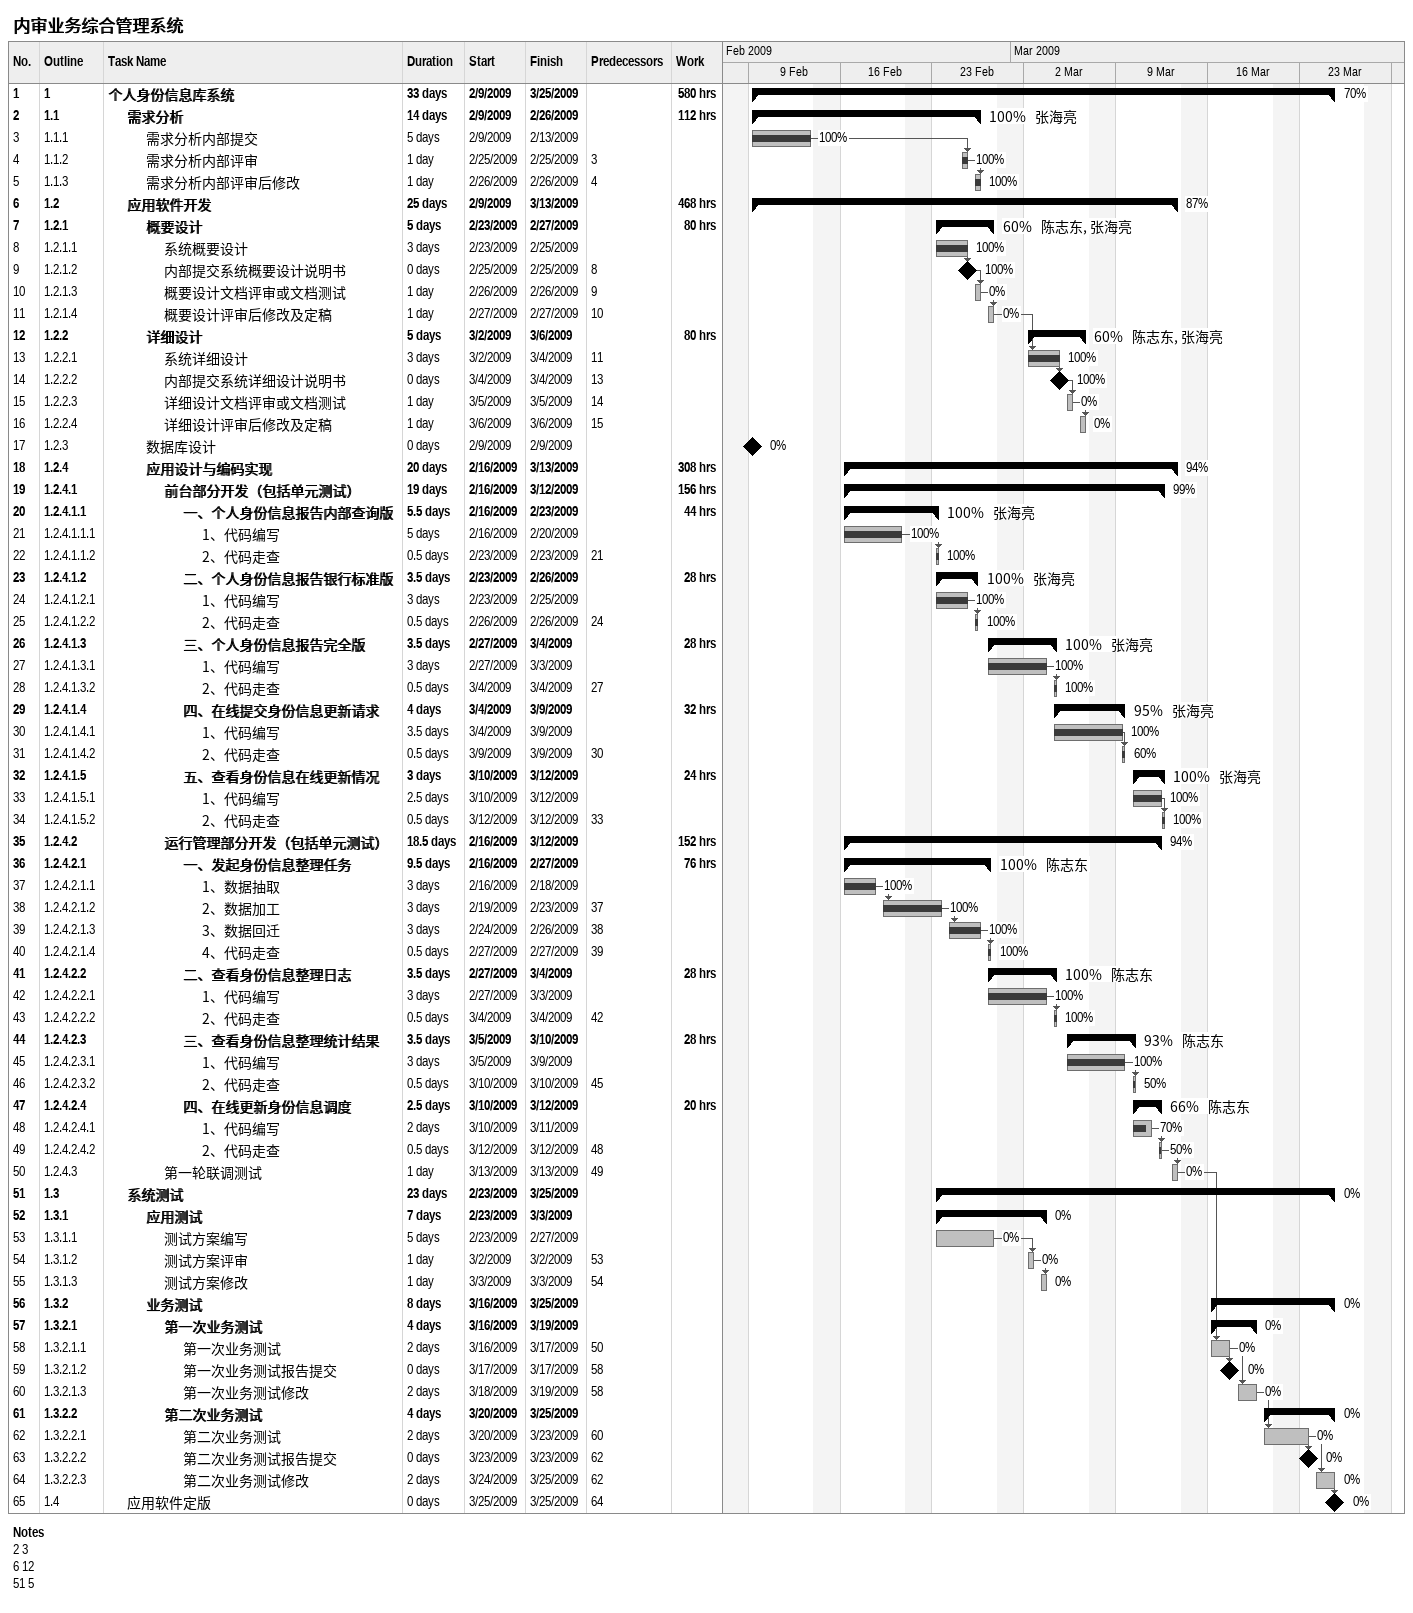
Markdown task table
内审业务综合管理系统

| ID | WBS | Task | Duration | Start | Finish | Predecessors | Resources | % complete | Work (h) |
|---|---|---|---|---|---|---|---|---|---|
| 1 | 1 | **个人身份信息库系统** | 33d | 2009-02-09 | 2009-03-25 |  |  | 70 | 580 |
| 2 | 1.1 | **需求分析** | 14d | 2009-02-09 | 2009-02-26 |  | 张海亮 | 100 | 112 |
| 3 | 1.1.1 | 需求分析内部提交 | 5d | 2009-02-09 | 2009-02-13 |  |  | 100 |  |
| 4 | 1.1.2 | 需求分析内部评审 | 1d | 2009-02-25 | 2009-02-25 | 3 |  | 100 |  |
| 5 | 1.1.3 | 需求分析内部评审后修改 | 1d | 2009-02-26 | 2009-02-26 | 4 |  | 100 |  |
| 6 | 1.2 | **应用软件开发** | 25d | 2009-02-09 | 2009-03-13 |  |  | 87 | 468 |
| 7 | 1.2.1 | **概要设计** | 5d | 2009-02-23 | 2009-02-27 |  | 陈志东, 张海亮 | 60 | 80 |
| 8 | 1.2.1.1 | 系统概要设计 | 3d | 2009-02-23 | 2009-02-25 |  |  | 100 |  |
| 9 | 1.2.1.2 | 内部提交系统概要设计说明书 | 0d | 2009-02-25 | 2009-02-25 | 8 |  | 100 |  |
| 10 | 1.2.1.3 | 概要设计文档评审或文档测试 | 1d | 2009-02-26 | 2009-02-26 | 9 |  | 0 |  |
| 11 | 1.2.1.4 | 概要设计评审后修改及定稿 | 1d | 2009-02-27 | 2009-02-27 | 10 |  | 0 |  |
| 12 | 1.2.2 | **详细设计** | 5d | 2009-03-02 | 2009-03-06 |  | 陈志东, 张海亮 | 60 | 80 |
| 13 | 1.2.2.1 | 系统详细设计 | 3d | 2009-03-02 | 2009-03-04 | 11 |  | 100 |  |
| 14 | 1.2.2.2 | 内部提交系统详细设计说明书 | 0d | 2009-03-04 | 2009-03-04 | 13 |  | 100 |  |
| 15 | 1.2.2.3 | 详细设计文档评审或文档测试 | 1d | 2009-03-05 | 2009-03-05 | 14 |  | 0 |  |
| 16 | 1.2.2.4 | 详细设计评审后修改及定稿 | 1d | 2009-03-06 | 2009-03-06 | 15 |  | 0 |  |
| 17 | 1.2.3 | 数据库设计 | 0d | 2009-02-09 | 2009-02-09 |  |  | 0 |  |
| 18 | 1.2.4 | **应用设计与编码实现** | 20d | 2009-02-16 | 2009-03-13 |  |  | 94 | 308 |
| 19 | 1.2.4.1 | **前台部分开发（包括单元测试）** | 19d | 2009-02-16 | 2009-03-12 |  |  | 99 | 156 |
| 20 | 1.2.4.1.1 | **一、个人身份信息报告内部查询版** | 5.5d | 2009-02-16 | 2009-02-23 |  | 张海亮 | 100 | 44 |
| 21 | 1.2.4.1.1.1 | 1、代码编写 | 5d | 2009-02-16 | 2009-02-20 |  |  | 100 |  |
| 22 | 1.2.4.1.1.2 | 2、代码走查 | 0.5d | 2009-02-23 | 2009-02-23 | 21 |  | 100 |  |
| 23 | 1.2.4.1.2 | **二、个人身份信息报告银行标准版** | 3.5d | 2009-02-23 | 2009-02-26 |  | 张海亮 | 100 | 28 |
| 24 | 1.2.4.1.2.1 | 1、代码编写 | 3d | 2009-02-23 | 2009-02-25 |  |  | 100 |  |
| 25 | 1.2.4.1.2.2 | 2、代码走查 | 0.5d | 2009-02-26 | 2009-02-26 | 24 |  | 100 |  |
| 26 | 1.2.4.1.3 | **三、个人身份信息报告完全版** | 3.5d | 2009-02-27 | 2009-03-04 |  | 张海亮 | 100 | 28 |
| 27 | 1.2.4.1.3.1 | 1、代码编写 | 3d | 2009-02-27 | 2009-03-03 |  |  | 100 |  |
| 28 | 1.2.4.1.3.2 | 2、代码走查 | 0.5d | 2009-03-04 | 2009-03-04 | 27 |  | 100 |  |
| 29 | 1.2.4.1.4 | **四、在线提交身份信息更新请求** | 4d | 2009-03-04 | 2009-03-09 |  | 张海亮 | 95 | 32 |
| 30 | 1.2.4.1.4.1 | 1、代码编写 | 3.5d | 2009-03-04 | 2009-03-09 |  |  | 100 |  |
| 31 | 1.2.4.1.4.2 | 2、代码走查 | 0.5d | 2009-03-09 | 2009-03-09 | 30 |  | 60 |  |
| 32 | 1.2.4.1.5 | **五、查看身份信息在线更新情况** | 3d | 2009-03-10 | 2009-03-12 |  | 张海亮 | 100 | 24 |
| 33 | 1.2.4.1.5.1 | 1、代码编写 | 2.5d | 2009-03-10 | 2009-03-12 |  |  | 100 |  |
| 34 | 1.2.4.1.5.2 | 2、代码走查 | 0.5d | 2009-03-12 | 2009-03-12 | 33 |  | 100 |  |
| 35 | 1.2.4.2 | **运行管理部分开发（包括单元测试）** | 18.5d | 2009-02-16 | 2009-03-12 |  |  | 94 | 152 |
| 36 | 1.2.4.2.1 | **一、发起身份信息整理任务** | 9.5d | 2009-02-16 | 2009-02-27 |  | 陈志东 | 100 | 76 |
| 37 | 1.2.4.2.1.1 | 1、数据抽取 | 3d | 2009-02-16 | 2009-02-18 |  |  | 100 |  |
| 38 | 1.2.4.2.1.2 | 2、数据加工 | 3d | 2009-02-19 | 2009-02-23 | 37 |  | 100 |  |
| 39 | 1.2.4.2.1.3 | 3、数据回迁 | 3d | 2009-02-24 | 2009-02-26 | 38 |  | 100 |  |
| 40 | 1.2.4.2.1.4 | 4、代码走查 | 0.5d | 2009-02-27 | 2009-02-27 | 39 |  | 100 |  |
| 41 | 1.2.4.2.2 | **二、查看身份信息整理日志** | 3.5d | 2009-02-27 | 2009-03-04 |  | 陈志东 | 100 | 28 |
| 42 | 1.2.4.2.2.1 | 1、代码编写 | 3d | 2009-02-27 | 2009-03-03 |  |  | 100 |  |
| 43 | 1.2.4.2.2.2 | 2、代码走查 | 0.5d | 2009-03-04 | 2009-03-04 | 42 |  | 100 |  |
| 44 | 1.2.4.2.3 | **三、查看身份信息整理统计结果** | 3.5d | 2009-03-05 | 2009-03-10 |  | 陈志东 | 93 | 28 |
| 45 | 1.2.4.2.3.1 | 1、代码编写 | 3d | 2009-03-05 | 2009-03-09 |  |  | 100 |  |
| 46 | 1.2.4.2.3.2 | 2、代码走查 | 0.5d | 2009-03-10 | 2009-03-10 | 45 |  | 50 |  |
| 47 | 1.2.4.2.4 | **四、在线更新身份信息调度** | 2.5d | 2009-03-10 | 2009-03-12 |  | 陈志东 | 66 | 20 |
| 48 | 1.2.4.2.4.1 | 1、代码编写 | 2d | 2009-03-10 | 2009-03-11 |  |  | 70 |  |
| 49 | 1.2.4.2.4.2 | 2、代码走查 | 0.5d | 2009-03-12 | 2009-03-12 | 48 |  | 50 |  |
| 50 | 1.2.4.3 | 第一轮联调测试 | 1d | 2009-03-13 | 2009-03-13 | 49 |  | 0 |  |
| 51 | 1.3 | **系统测试** | 23d | 2009-02-23 | 2009-03-25 |  |  | 0 |  |
| 52 | 1.3.1 | **应用测试** | 7d | 2009-02-23 | 2009-03-03 |  |  | 0 |  |
| 53 | 1.3.1.1 | 测试方案编写 | 5d | 2009-02-23 | 2009-02-27 |  |  | 0 |  |
| 54 | 1.3.1.2 | 测试方案评审 | 1d | 2009-03-02 | 2009-03-02 | 53 |  | 0 |  |
| 55 | 1.3.1.3 | 测试方案修改 | 1d | 2009-03-03 | 2009-03-03 | 54 |  | 0 |  |
| 56 | 1.3.2 | **业务测试** | 8d | 2009-03-16 | 2009-03-25 |  |  | 0 |  |
| 57 | 1.3.2.1 | **第一次业务测试** | 4d | 2009-03-16 | 2009-03-19 |  |  | 0 |  |
| 58 | 1.3.2.1.1 | 第一次业务测试 | 2d | 2009-03-16 | 2009-03-17 | 50 |  | 0 |  |
| 59 | 1.3.2.1.2 | 第一次业务测试报告提交 | 0d | 2009-03-17 | 2009-03-17 | 58 |  | 0 |  |
| 60 | 1.3.2.1.3 | 第一次业务测试修改 | 2d | 2009-03-18 | 2009-03-19 | 58 |  | 0 |  |
| 61 | 1.3.2.2 | **第二次业务测试** | 4d | 2009-03-20 | 2009-03-25 |  |  | 0 |  |
| 62 | 1.3.2.2.1 | 第二次业务测试 | 2d | 2009-03-20 | 2009-03-23 | 60 |  | 0 |  |
| 63 | 1.3.2.2.2 | 第二次业务测试报告提交 | 0d | 2009-03-23 | 2009-03-23 | 62 |  | 0 |  |
| 64 | 1.3.2.2.3 | 第二次业务测试修改 | 2d | 2009-03-24 | 2009-03-25 | 62 |  | 0 |  |
| 65 | 1.4 | 应用软件定版 | 0d | 2009-03-25 | 2009-03-25 | 64 |  | 0 |  |

Notes
- 2: 3
- 6: 12
- 51: 5
